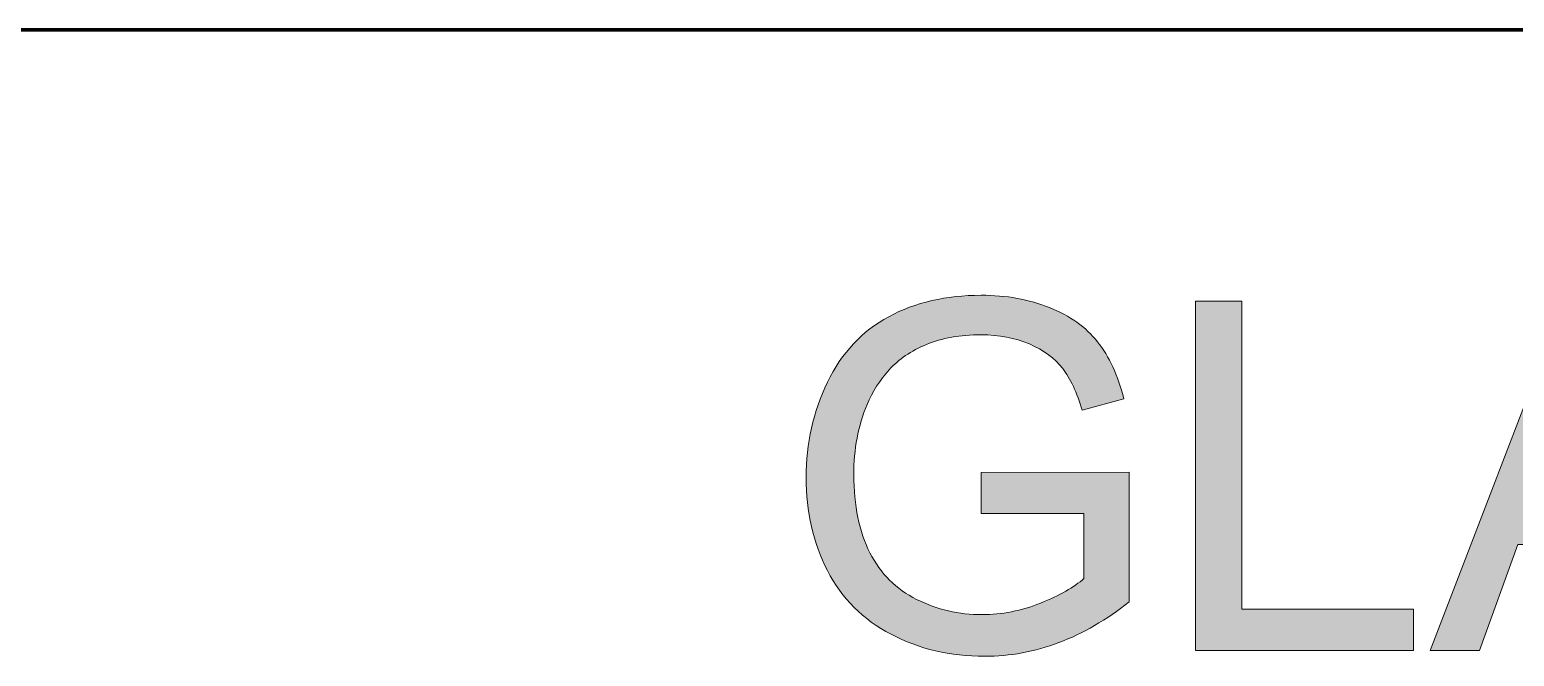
# Model space of a CAD drawing. Header units: millimetres. Extents: x 4 to 202, y 10 to 290.
# Drawn here: x 70.24 to 102.88, y 240.72 to 254.5 of the extents above; entities that cross this region are included whole.
import ezdxf

# ---------------------------------------------------------------- set-up
doc = ezdxf.new("R2010")
doc.units = ezdxf.units.MM
doc.header["$MEASUREMENT"] = 0
doc.layers.add('Layer 1', color=7, linetype='Continuous', lineweight=0)

# ---------------------------------------------------------------- blocks, each defined once
blk = doc.blocks.new('Block_5')
at = {"layer": 'Layer 1', "true_color": 0x1d1d1b, "transparency": 33554687}
h = blk.add_hatch(color=250, dxfattribs=at)
h.dxf.hatch_style = 2
edge = h.paths.add_edge_path()
edge.add_spline(control_points=[(91.162, 243.864), (91.162, 243.864), (91.162, 244.765), (91.162, 244.765), (91.162, 244.765), (94.414, 244.77), (94.414, 244.77), (94.414, 244.77), (94.414, 241.921), (94.414, 241.921), (93.915, 241.523), (93.4, 241.224), (92.869, 241.023), (92.338, 240.822), (91.794, 240.722), (91.235, 240.722), (90.481, 240.722), (89.796, 240.883), (89.179, 241.206), (88.563, 241.529), (88.098, 241.996), (87.783, 242.607), (87.469, 243.218), (87.312, 243.901), (87.312, 244.655), (87.312, 245.402), (87.468, 246.1), (87.781, 246.748), (88.093, 247.395), (88.543, 247.876), (89.129, 248.191), (89.716, 248.505), (90.392, 248.662), (91.157, 248.662), (91.712, 248.662), (92.214, 248.572), (92.662, 248.392), (93.111, 248.212), (93.463, 247.962), (93.718, 247.641), (93.972, 247.319), (94.166, 246.9), (94.299, 246.383), (94.299, 246.383), (93.383, 246.132), (93.383, 246.132), (93.267, 246.523), (93.124, 246.83), (92.953, 247.054), (92.782, 247.277), (92.538, 247.456), (92.22, 247.591), (91.902, 247.725), (91.549, 247.792), (91.162, 247.792), (90.697, 247.792), (90.296, 247.722), (89.957, 247.58), (89.618, 247.439), (89.345, 247.253), (89.137, 247.022), (88.93, 246.792), (88.768, 246.539), (88.653, 246.263), (88.457, 245.788), (88.36, 245.273), (88.36, 244.718), (88.36, 244.034), (88.477, 243.461), (88.713, 243), (88.949, 242.539), (89.292, 242.197), (89.742, 241.974), (90.193, 241.75), (90.671, 241.638), (91.177, 241.638), (91.617, 241.638), (92.047, 241.723), (92.466, 241.892), (92.885, 242.062), (93.203, 242.242), (93.419, 242.434), (93.419, 242.434), (93.419, 243.864), (93.419, 243.864), (93.419, 243.864), (91.162, 243.864), (91.162, 243.864)], knot_values=[0, 0, 0, 0, 1, 1, 1, 2, 2, 2, 3, 3, 3, 4, 4, 4, 5, 5, 5, 6, 6, 6, 7, 7, 7, 8, 8, 8, 9, 9, 9, 10, 10, 10, 11, 11, 11, 12, 12, 12, 13, 13, 13, 14, 14, 14, 15, 15, 15, 16, 16, 16, 17, 17, 17, 18, 18, 18, 19, 19, 19, 20, 20, 20, 21, 21, 21, 22, 22, 22, 23, 23, 23, 24, 24, 24, 25, 25, 25, 26, 26, 26, 27, 27, 27, 28, 28, 28, 29, 29, 29, 29], degree=3, periodic=0)
h = blk.add_hatch(color=250, dxfattribs=at)
h.dxf.hatch_style = 2
edge = h.paths.add_edge_path()
edge.add_spline(control_points=[(95.87, 240.853), (95.87, 240.853), (95.87, 248.531), (95.87, 248.531), (95.87, 248.531), (96.887, 248.531), (96.887, 248.531), (96.887, 248.531), (96.887, 241.759), (96.887, 241.759), (96.887, 241.759), (100.668, 241.759), (100.668, 241.759), (100.668, 241.759), (100.668, 240.853), (100.668, 240.853), (100.668, 240.853), (95.87, 240.853), (95.87, 240.853)], knot_values=[0, 0, 0, 0, 1, 1, 1, 2, 2, 2, 3, 3, 3, 4, 4, 4, 5, 5, 5, 6, 6, 6, 6], degree=3, periodic=0)
h = blk.add_hatch(color=250, dxfattribs=at)
h.dxf.hatch_style = 2
edge = h.paths.add_edge_path()
edge.add_spline(control_points=[(103.25, 244.006), (103.25, 244.006), (105.853, 244.006), (105.853, 244.006), (105.853, 244.006), (105.052, 246.132), (105.052, 246.132), (104.808, 246.778), (104.626, 247.309), (104.507, 247.724), (104.409, 247.232), (104.271, 246.743), (104.093, 246.258), (104.093, 246.258), (103.25, 244.006), (103.25, 244.006)], knot_values=[0, 0, 0, 0, 1, 1, 1, 2, 2, 2, 3, 3, 3, 4, 4, 4, 5, 5, 5, 5], degree=3, periodic=0)
edge = h.paths.add_edge_path()
edge.add_spline(control_points=[(101.034, 240.853), (101.034, 240.853), (103.983, 248.531), (103.983, 248.531), (103.983, 248.531), (105.078, 248.531), (105.078, 248.531), (105.078, 248.531), (108.221, 240.853), (108.221, 240.853), (108.221, 240.853), (107.063, 240.853), (107.063, 240.853), (107.063, 240.853), (106.168, 243.178), (106.168, 243.178), (106.168, 243.178), (102.957, 243.178), (102.957, 243.178), (102.957, 243.178), (102.113, 240.853), (102.113, 240.853), (102.113, 240.853), (101.034, 240.853), (101.034, 240.853)], knot_values=[0, 0, 0, 0, 1, 1, 1, 2, 2, 2, 3, 3, 3, 4, 4, 4, 5, 5, 5, 6, 6, 6, 7, 7, 7, 8, 8, 8, 8], degree=3, periodic=0)
at = {"layer": 'Layer 1'}
for points, knots in [([(91.162, 243.864), (91.162, 243.864), (91.162, 244.765), (91.162, 244.765), (91.162, 244.765), (94.414, 244.77), (94.414, 244.77), (94.414, 244.77), (94.414, 241.921), (94.414, 241.921), (93.915, 241.523), (93.4, 241.224), (92.869, 241.023), (92.338, 240.822), (91.794, 240.722), (91.235, 240.722), (90.481, 240.722), (89.796, 240.883), (89.179, 241.206), (88.563, 241.529), (88.098, 241.996), (87.783, 242.607), (87.469, 243.218), (87.312, 243.901), (87.312, 244.655), (87.312, 245.402), (87.468, 246.1), (87.781, 246.748), (88.093, 247.395), (88.543, 247.876), (89.129, 248.191), (89.716, 248.505), (90.392, 248.662), (91.157, 248.662), (91.712, 248.662), (92.214, 248.572), (92.662, 248.392), (93.111, 248.212), (93.463, 247.962), (93.718, 247.641), (93.972, 247.319), (94.166, 246.9), (94.299, 246.383), (94.299, 246.383), (93.383, 246.132), (93.383, 246.132), (93.267, 246.523), (93.124, 246.83), (92.953, 247.054), (92.782, 247.277), (92.538, 247.456), (92.22, 247.591), (91.902, 247.725), (91.549, 247.792), (91.162, 247.792), (90.697, 247.792), (90.296, 247.722), (89.957, 247.58), (89.618, 247.439), (89.345, 247.253), (89.137, 247.022), (88.93, 246.792), (88.768, 246.539), (88.653, 246.263), (88.457, 245.788), (88.36, 245.273), (88.36, 244.718), (88.36, 244.034), (88.477, 243.461), (88.713, 243), (88.949, 242.539), (89.292, 242.197), (89.742, 241.974), (90.193, 241.75), (90.671, 241.638), (91.177, 241.638), (91.617, 241.638), (92.047, 241.723), (92.466, 241.892), (92.885, 242.062), (93.203, 242.242), (93.419, 242.434), (93.419, 242.434), (93.419, 243.864), (93.419, 243.864), (93.419, 243.864), (91.162, 243.864), (91.162, 243.864)], [0, 0, 0, 0, 1, 1, 1, 2, 2, 2, 3, 3, 3, 4, 4, 4, 5, 5, 5, 6, 6, 6, 7, 7, 7, 8, 8, 8, 9, 9, 9, 10, 10, 10, 11, 11, 11, 12, 12, 12, 13, 13, 13, 14, 14, 14, 15, 15, 15, 16, 16, 16, 17, 17, 17, 18, 18, 18, 19, 19, 19, 20, 20, 20, 21, 21, 21, 22, 22, 22, 23, 23, 23, 24, 24, 24, 25, 25, 25, 26, 26, 26, 27, 27, 27, 28, 28, 28, 29, 29, 29, 29]), ([(95.87, 240.853), (95.87, 240.853), (95.87, 248.531), (95.87, 248.531), (95.87, 248.531), (96.887, 248.531), (96.887, 248.531), (96.887, 248.531), (96.887, 241.759), (96.887, 241.759), (96.887, 241.759), (100.668, 241.759), (100.668, 241.759), (100.668, 241.759), (100.668, 240.853), (100.668, 240.853), (100.668, 240.853), (95.87, 240.853), (95.87, 240.853)], [0, 0, 0, 0, 1, 1, 1, 2, 2, 2, 3, 3, 3, 4, 4, 4, 5, 5, 5, 6, 6, 6, 6]), ([(101.034, 240.853), (101.034, 240.853), (103.983, 248.531), (103.983, 248.531), (103.983, 248.531), (105.078, 248.531), (105.078, 248.531), (105.078, 248.531), (108.221, 240.853), (108.221, 240.853), (108.221, 240.853), (107.063, 240.853), (107.063, 240.853), (107.063, 240.853), (106.168, 243.178), (106.168, 243.178), (106.168, 243.178), (102.957, 243.178), (102.957, 243.178), (102.957, 243.178), (102.113, 240.853), (102.113, 240.853), (102.113, 240.853), (101.034, 240.853), (101.034, 240.853)], [0, 0, 0, 0, 1, 1, 1, 2, 2, 2, 3, 3, 3, 4, 4, 4, 5, 5, 5, 6, 6, 6, 7, 7, 7, 8, 8, 8, 8])]:
    blk.add_open_spline(points, degree=3, knots=knots, dxfattribs=at)
blk = doc.blocks.new('Block_4')
at = {"layer": 'Layer 1'}
blk.add_blockref('Block_5', (0, 0), dxfattribs=at)

msp = doc.modelspace()

# ---------------------------------------------------------------- linework, layer by layer
at = {"layer": 'Layer 1', "color": 250, "lineweight": 70, "true_color": 0x1d1d1b}
msp.add_line((4.089, 254.503), (199.036, 254.503), dxfattribs=at)

# ---------------------------------------------------------------- block references
at = {"layer": 'Layer 1'}
msp.add_blockref('Block_4', (0, 0), dxfattribs=at)

doc.saveas('drawing.dxf')
